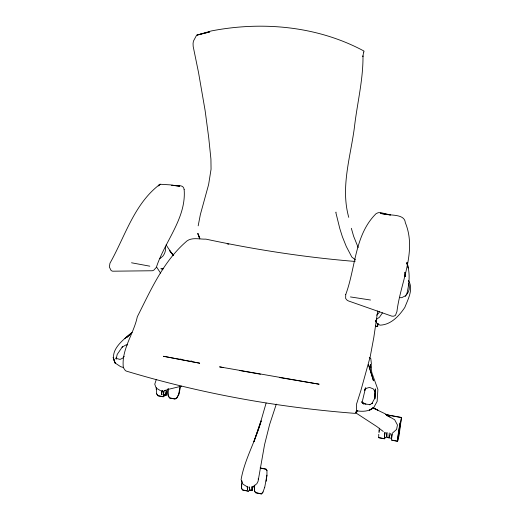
<?xml version="1.0" encoding="UTF-8"?>
<svg xmlns="http://www.w3.org/2000/svg" width="520" height="520" viewBox="0 0 520 520"><rect width="100%" height="100%" fill="white"/><g stroke="black" fill="none" stroke-linecap="round" stroke-linejoin="round"><path stroke-width="0.78" d="M404.632 275.113L404.606 276.647L405.366 276.575L405.041 272.292L404.664 272.812M387.166 432.562L386.867 437.288L388.947 437.684L389.272 432.959M375.713 321.796L375.837 320.216M370.825 368.29L371.358 363.454L370.799 358.572L369.278 357.494M180.739 386.197L178.886 393.933L176.897 397.755L174.935 398.885L169.618 397.878L168.305 395.889A11.154 3.315 -78.7 0 1 168.142 388.661M363.662 52L362.856 56.44L362.993 55.9C363.233 80.008 357.038 103.928 354.354 127.842C350.389 157.469 340.418 187.525 348.757 217.36M156.338 387.855L156.644 393.835L158.022 395.831L163.299 396.832M156.202 389.493L156.39 388.018M156.598 393.673L157.97 395.668L163.254 396.669L163.456 395.083M178.886 393.933L179.868 386.204M266.923 475.15L264.713 487.396M266.168 481.279L266.942 475.306L266.968 470.541L266.078 469.112L260.163 467.909M241.865 480.74L241.599 488.443L242.573 490.035L248.463 491.27L249.678 489.86M375.369 326.196L377.656 326.573L378.118 323.394M377.709 310.986L373.802 337.493L370.201 356.753L360.906 390.416L356.597 403.929L356.33 412.262L356.025 411.229M378.957 431.281L379.412 428.181M378.768 434.304L378.657 437.729L384.56 438.848L385.197 437.385M378.996 432.731L379.347 430.378M392.08 434.018A11.791 0.663 -80.8 0 0 391.677 440.037L397.618 441.168L401.466 417.45L385.522 414.512M162.559 390.526L164.041 395.083L165.906 395.434L166.569 391.287M198.178 225.83L200.363 214.552L208.624 184.529L211.055 169.228L210.925 159.107L208.722 137.69L205.14 110.695L198.53 72.527L193.174 46.404L193.063 43.485L193.408 41.164L196.658 35.094L209.683 31.941L197.139 35.068L211.211 30.973C262.366 21.002 317.694 26.117 363.954 51.038L363.974 51.955M116.181 359.132L117.176 354.458L122.415 346.762L122.07 347.172L125.996 344.903L127.537 344.897M249.411 487.032L249.873 490.029L251.96 490.464L253.065 486.35M253.091 486.506L251.986 490.62L249.899 490.185L249.015 486.954M266.11 403.072L261.274 419.861L253.897 441.727L261.183 420.869C255.723 440.837 244.634 459.179 241.085 479.635L242.944 484.166L247.812 487.182M379.353 311.545L378.879 312.93L376.649 315.192M276.302 404.137L269.568 424.691L264.563 444.665L258.102 481.215L256.847 483.71L252.883 486.759M364.669 390.325L365.56 387.835L362.635 400.127L362.609 402.506L363.558 403.988L361.543 401.81L363.662 403.8L369.96 404.606L372.404 403.188L371.976 403.435L374.751 398.249L375.317 388.875L374.868 398.821L375.147 391.976L373.321 388.934L369.544 387.413L365.19 388.642L365.865 388.187L364.806 390.254M264.687 487.247L263.022 492.096L261.489 494L255.561 492.759L254.664 491.179A12.363 2.294 -78.8 0 1 254.709 485.362M397.618 441.168L399.081 435.416L401.466 417.45M388.941 437.847L390.604 433.472M156.227 379.691L154.758 384.209L156.156 388.005L160.589 390.741M378.664 437.567L384.566 438.692L385.209 437.223M178.925 394.095L176.943 397.917L174.974 399.048L169.663 398.041L168.35 396.051A11.154 3.315 -78.6 0 1 168.181 388.824M387.901 416.124L388.466 415.058M382.473 312.858L379.431 317.265L376.24 319.475M357.767 410.553L355.791 413.14L354.712 413.348C277.342 407.355 200.531 393.471 126.217 371.066L125.314 370.519L123.37 367.673C121.095 349.85 133.725 333.873 137.248 317.044L137.449 316.505C150.683 290.316 162.858 262.379 185.224 242.483C190.658 236.555 198.998 239.395 205.933 239.135C255.132 249.665 304.967 257.368 355.121 261.443M262.997 491.94L261.469 493.851L255.535 492.603L254.638 491.023A12.363 2.294 -78.8 0 1 254.683 485.206M124.215 356.421L122.492 358.325L120.023 359.385L115.531 358.248M132.087 332.365L126.932 337.298L131.716 332.897M124.852 338.54L131.638 332.832C123.103 339.807 108.726 350.5 115.115 363.006L120.634 366.678L123.702 367.569M159.835 258.707L162.89 256.106A12.772 10.66 -29.4 0 0 165.328 246.799M392.438 433.095L396.584 429.442L397.449 424.99L394.667 419.75L386.262 414.895L390.007 416.975L385.398 413.901L373.061 407.973M369.551 404.84L369.96 404.606M163.254 396.669L165.288 395.558M167.687 389.493L181.493 386.185M336.122 212.186L335.771 212.251L339.8 228.56L342.387 236.75L346.268 246.435L351.832 257.075L355.628 259.987M163.248 268.288L160.836 268.625L162.883 269.744M399.692 297.655L401.746 297.687L405.412 295.769A13.63 12.226 9.5 0 0 409.103 284.719L408.382 283.296M356.369 410.768C362.271 411.729 368.986 411.665 373.75 407.543L377.143 401.427L377.884 389.467L371.878 372.84L370.532 364.572L370.767 367.549M350.428 296.927L370.532 300.021M375.375 326.027L377.663 326.397M279.838 377.591L319.137 384.209L219.557 366.866L223.236 367.549M239.902 370.565L260.449 374.212M386.25 414.817L388.453 415.22M389.24 415.37L401.453 417.612M131.528 262.782L149.819 266.175M190.775 361.107L192.342 361.406M391.625 438.353L386.854 437.45L386.113 432.627M179.953 359.034L181.513 359.333M190.853 361.114L192.413 361.406M391.664 440.2L397.605 441.331M227.214 243.906L228.787 244.212M260.189 468.065L266.097 469.268L266.994 470.697M248.436 491.114L242.541 489.879L241.566 488.287L241.436 483.925M373.445 408.161L377.884 410.124L372.938 407.661M362.343 402.389L365.872 404.144M355.407 412.601L376.863 426.582L383.279 431.483M173.062 255.171L169.676 250.666L173.336 255.261M172.049 253.799L166.088 244.907M172.347 254.026L173.258 255.32M156.767 267.319L160.57 273.097M408.363 280.397C413.868 288.932 408.031 299.117 404.807 307.437C399.106 315.965 390.916 324.857 379.957 325.163L376.909 323.291L375.719 320.814M116.116 357.767L116.597 358.846M197.802 233.395L199.843 238.355L197.931 233.681L199.628 238.869M358.183 247.54L353.626 236.256L351.332 228.3M406.972 262.918L407.901 265.74M162.604 390.696L164.086 395.246L165.952 395.597L166.484 389.76M162.929 390.76L164.041 395.083M164.626 390.397L165.906 395.434M407.55 265.863L406.861 262.951C410.156 271.993 409.448 282.25 407.342 291.544A11.427 10.173 -2.2 0 1 406.634 294.093M404.8 273.559L405.366 276.575M251.388 486.72L251.96 490.464M407.979 266.507L408.122 268.034M377.54 324.279L377.656 326.573M384.566 438.692L384.481 436.832A11.771 0.754 -80.7 0 1 384.924 432.406M406.959 262.496L406.998 264.036M247.5 489.528A12.343 2.385 -78.7 0 1 247.319 486.882M247.526 489.684A12.343 2.379 -78.7 0 1 247.344 487.038M161.909 394.674A11.134 3.387 -78.6 0 1 161.48 391.163M161.954 394.843A11.134 3.387 -78.6 0 1 161.538 390.494M391.632 438.191A11.797 0.663 -80.8 0 1 392.1 433.758M384.475 436.995A11.771 0.754 -80.7 0 1 384.911 432.569M406.341 294.69A11.427 10.173 -2.2 0 1 405.216 296.394M184.151 189.547C186.478 218.186 164.723 241.456 156.325 267.404L153.875 270.101L152.458 270.751L112.599 271.2L111.163 270.601L109.349 266.975L109.967 263.211C125.184 236.308 134.219 203.547 160.069 184.243L170.573 184.893L179.784 186.238L171.763 185.276L180.596 185.764L182.605 186.485L183.683 187.863L184.151 189.547M400.062 422.935L397.599 439.485A11.811 0.592 -80.9 0 1 400.062 422.935M345.728 294.574L345.637 298.441L347.21 300.32L348.615 301.002L391.95 316.192L393.887 316.154L395.466 315.361L396.942 311.5C400.426 282.432 417.346 251.791 405.314 222.664C404.599 212.556 386.678 216.327 380.465 213.2L390.494 214.975L380.757 212.635L378.203 212.693L376.103 213.649C354.556 234.871 355.687 267.787 345.728 294.574M258.239 478.881L258.336 479.369L258.239 478.881M158.945 185.172L158.243 185.939L160.069 184.243L158.945 185.172M373.75 407.543L369.603 410.085L373.75 407.543M165.464 390.228L164.892 390.39L165.464 390.228M199.674 363.188L163.534 356.285L199.674 363.188M115.115 363.006L113.165 357.513L115.115 363.006M373.438 380.738L368.543 364.741L373.438 380.738"/></g></svg>
